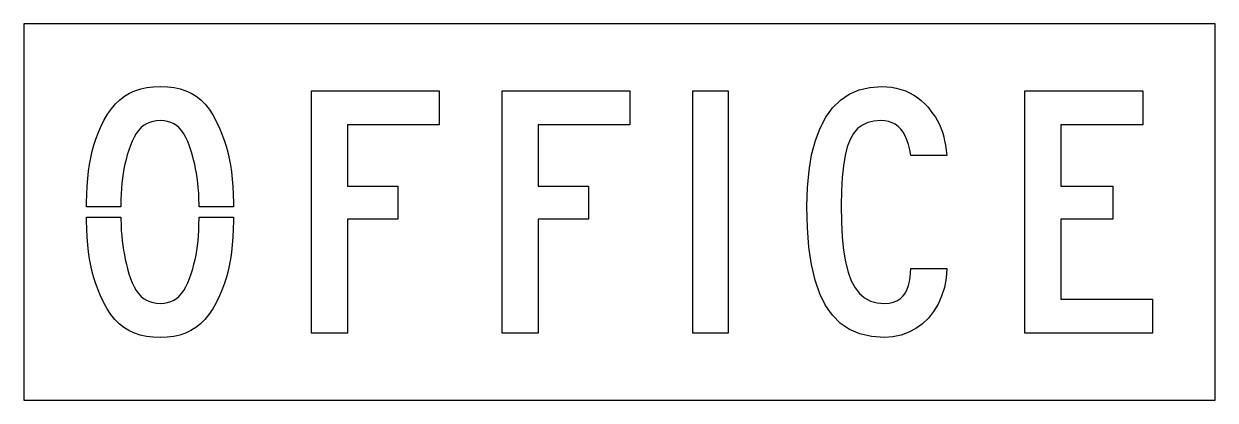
# Model space of a CAD drawing. Extents: x 0 to 57, y 0 to 18.
import ezdxf

# ---------------------------------------------------------------- set-up
doc = ezdxf.new("R2010")
doc.units = 0
doc.layers.add('CUT', color=7, linetype='Continuous')
doc.layers.add('OUTSIDE', color=1, linetype='Continuous')

msp = doc.modelspace()

# ---------------------------------------------------------------- linework, layer by layer
at = {"layer": 'CUT'}
for points in [[(8.3462, 10.1583), (8.3234, 10.4006), (8.2946, 10.6325), (8.2598, 10.8539), (8.2202, 11.0696), (8.1758, 11.2806), (8.1254, 11.4881), (8.0702, 11.6968), (8.0102, 11.909), (7.9322, 12.1513), (7.8482, 12.3704), (7.7558, 12.5664), (7.6562, 12.7403), (7.5482, 12.8922), (7.4306, 13.022), (7.3058, 13.131), (7.1714, 13.2191), (7.0274, 13.2875), (6.8738, 13.3351), (6.7094, 13.3641), (6.5366, 13.3733), (6.353, 13.3641), (6.1814, 13.3351), (6.0206, 13.2875), (5.8718, 13.2214), (5.7326, 13.1345), (5.6042, 13.0278), (5.4854, 12.9003), (5.3762, 12.753), (5.2754, 12.5838), (5.1818, 12.3936), (5.0978, 12.1826), (5.0198, 11.9496), (4.9514, 11.7281), (4.8902, 11.509), (4.8374, 11.291), (4.7906, 11.0707), (4.7522, 10.847), (4.7198, 10.6174), (4.6946, 10.3786), (4.6742, 10.1293), (4.6598, 9.8672), (4.649, 9.589), (4.643, 9.2945), (4.6429, 9.251), (3.001, 9.251), (3.0026, 9.4464), (3.0146, 9.8499), (3.0338, 10.2336), (3.0614, 10.5977), (3.0998, 10.9455), (3.1466, 11.2783), (3.2042, 11.5971), (3.2738, 11.9043), (3.3542, 12.2012), (3.4478, 12.4899), (3.5534, 12.7716), (3.6734, 13.0475), (3.8354, 13.3768), (4.0082, 13.6725), (4.1918, 13.9368), (4.3874, 14.1687), (4.5962, 14.3704), (4.8206, 14.5432), (5.0606, 14.6858), (5.3162, 14.8017), (5.591, 14.8899), (5.885, 14.9525), (6.2006, 14.9884), (6.5366, 15), (6.8726, 14.9884), (7.187, 14.9513), (7.4798, 14.8887), (7.7546, 14.8006), (8.009, 14.6835), (8.2466, 14.5374), (8.4674, 14.3623), (8.6726, 14.1571), (8.8634, 13.9194), (9.0398, 13.6493), (9.2042, 13.3455), (9.3578, 13.007), (9.4766, 12.7229), (9.5822, 12.4377), (9.6758, 12.1501), (9.7562, 11.8557), (9.8258, 11.5542), (9.8834, 11.2423), (9.9314, 10.9177), (9.9686, 10.578), (9.9962, 10.2209), (10.0166, 9.8441), (10.0274, 9.4441), (10.0291, 9.251), (8.3868, 9.251), (8.3858, 9.3339), (8.3786, 9.6272), (8.3654, 9.9009)], [(42.2527, 12.447), (42.1663, 12.6441), (42.0679, 12.8168), (41.9563, 12.9664), (41.8303, 13.0916), (41.6923, 13.1936), (41.5411, 13.2725), (41.3755, 13.3293), (41.1955, 13.3617), (41.0035, 13.3733), (40.6735, 13.3501), (40.3807, 13.2806), (40.1203, 13.1612), (39.8947, 12.9872), (39.6991, 12.7577), (39.5347, 12.4678), (39.3991, 12.1154), (39.2911, 11.698), (39.2095, 11.211), (39.1519, 10.6522), (39.1195, 10.018), (39.1087, 9.3049), (39.1207, 8.5119), (39.1591, 7.8), (39.2239, 7.167), (39.3163, 6.6093), (39.4363, 6.127), (39.5875, 5.7154), (39.7687, 5.3733), (39.9811, 5.0986), (40.2271, 4.8887), (40.5067, 4.7414), (40.8211, 4.6557), (41.1715, 4.6267), (41.4091, 4.6429), (41.6155, 4.6904), (41.7955, 4.767), (41.9479, 4.869), (42.0763, 4.9942), (42.1819, 5.1403), (42.2671, 5.3038), (42.3319, 5.4823), (42.3799, 5.6736), (42.4111, 5.8742), (42.4291, 6.0829), (42.4351, 6.2951), (44.1607, 6.2951), (44.1259, 5.8278), (44.0419, 5.3872), (43.9135, 4.9733), (43.7419, 4.5907), (43.5307, 4.2417), (43.2823, 3.9299), (42.9991, 3.6586), (42.6859, 3.429), (42.3427, 3.2458), (41.9743, 3.1113), (41.5831, 3.0278), (41.1715, 3), (40.5595, 3.0417), (40.0051, 3.167), (39.5095, 3.378), (39.0691, 3.6748), (38.6851, 4.0586), (38.3563, 4.5304), (38.0791, 5.0904), (37.8559, 5.742), (37.6843, 6.4829), (37.5619, 7.3177), (37.4899, 8.2441), (37.4659, 9.2643), (37.4911, 10.1641), (37.5679, 10.9884), (37.6939, 11.7397), (37.8703, 12.4145), (38.0959, 13.0139), (38.3719, 13.5357), (38.6959, 13.9797), (39.0691, 14.3449), (39.4915, 14.6301), (39.9619, 14.8354), (40.4791, 14.9594), (41.0455, 15), (41.2843, 14.9919), (41.5183, 14.9664), (41.7451, 14.9246), (41.9647, 14.8667), (42.1783, 14.7913), (42.3823, 14.7009), (42.5779, 14.593), (42.7639, 14.4701), (42.9403, 14.331), (43.1059, 14.1768), (43.2607, 14.0064), (43.4035, 13.8209), (43.5127, 13.6794), (43.6111, 13.5403), (43.6987, 13.3988), (43.7779, 13.2539), (43.8463, 13.1043), (43.9087, 12.9467), (43.9627, 12.7774), (44.0107, 12.5977), (44.0539, 12.4017), (44.0935, 12.1896), (44.1283, 11.9577), (44.1607, 11.7049), (42.4351, 11.7049), (42.3859, 11.9774), (42.3259, 12.2243)], [(17.8893, 8.6545), (15.4893, 8.6545), (15.4893, 3.2029), (13.7637, 3.2029), (13.7637, 14.7971), (19.8681, 14.7971), (19.8681, 13.1693), (15.4893, 13.1693), (15.4893, 10.2406), (17.8893, 10.2406)], [(27.0113, 8.6545), (24.6113, 8.6545), (24.6113, 3.2029), (22.8857, 3.2029), (22.8857, 14.7971), (28.9901, 14.7971), (28.9901, 13.1693), (24.6113, 13.1693), (24.6113, 10.2406), (27.0113, 10.2406)], [(33.6912, 3.2029), (32.0076, 3.2029), (32.0076, 14.7971), (33.6912, 14.7971)], [(53.5358, 13.1693), (49.6202, 13.1693), (49.6202, 10.2406), (52.1042, 10.2406), (52.1042, 8.6545), (49.6202, 8.6545), (49.6202, 4.8307), (53.999, 4.8307), (53.999, 3.2029), (47.8946, 3.2029), (47.8946, 14.7971), (53.5358, 14.7971)], [(9.8834, 6.7472), (9.8258, 6.4307), (9.7562, 6.127), (9.6758, 5.8336), (9.5822, 5.5484), (9.4766, 5.269), (9.3578, 4.993), (9.2042, 4.6626), (9.0374, 4.3646), (8.8574, 4.098), (8.663, 3.8614), (8.4542, 3.6551), (8.231, 3.4777), (7.991, 3.3293), (7.7354, 3.2087), (7.463, 3.1159), (7.1726, 3.051), (6.863, 3.0128), (6.5366, 3), (6.1898, 3.0128), (5.8682, 3.051), (5.5682, 3.1159), (5.2886, 3.2087), (5.0294, 3.3293), (4.7894, 3.4777), (4.5662, 3.6551), (4.3586, 3.8614), (4.1678, 4.098), (3.9902, 4.3646), (3.8258, 4.6626), (3.6734, 4.993), (3.5534, 5.2771), (3.4478, 5.5623), (3.3542, 5.851), (3.2738, 6.1455), (3.2042, 6.4481), (3.1466, 6.7623), (3.0998, 7.0904), (3.0614, 7.4336), (3.0338, 7.7965), (3.0146, 8.1791), (3.0026, 8.5872), (3.0013, 8.749), (4.6436, 8.749), (4.6442, 8.6754), (4.6514, 8.3901), (4.6646, 8.1212), (4.6838, 7.8672), (4.7078, 7.6261), (4.7366, 7.393), (4.7702, 7.167), (4.8098, 6.9455), (4.8542, 6.7252), (4.9046, 6.5049), (4.9598, 6.2812), (5.0198, 6.0504), (5.0978, 5.8174), (5.1818, 5.6064), (5.2754, 5.4162), (5.3762, 5.247), (5.4854, 5.0997), (5.6042, 4.9722), (5.7326, 4.8655), (5.8718, 4.7786), (6.0206, 4.7125), (6.1814, 4.6649), (6.353, 4.6359), (6.5366, 4.6267), (6.7094, 4.6359), (6.8738, 4.6649), (7.0274, 4.7125), (7.1714, 4.7786), (7.3058, 4.8655), (7.4306, 4.9722), (7.5482, 5.0997), (7.6562, 5.247), (7.7558, 5.4162), (7.8482, 5.6064), (7.9322, 5.8174), (8.0102, 6.0504), (8.0798, 6.28), (8.1398, 6.5026), (8.1938, 6.7206), (8.2394, 6.9386), (8.2778, 7.1577), (8.3102, 7.3826), (8.3354, 7.6168), (8.3558, 7.8614), (8.3714, 8.1212), (8.381, 8.3994), (8.387, 8.6974), (8.3874, 8.749), (10.0288, 8.749), (10.0274, 8.5861), (10.0166, 8.1768), (9.9962, 7.7907), (9.9686, 7.4243), (9.9314, 7.0777)]]:
    msp.add_lwpolyline(points, close=True, dxfattribs=at)
at = {"layer": 'OUTSIDE'}
msp.add_lwpolyline([(0, 0), (57, 0), (57, 18), (0, 18)], close=True, dxfattribs=at)

doc.saveas('drawing.dxf')
